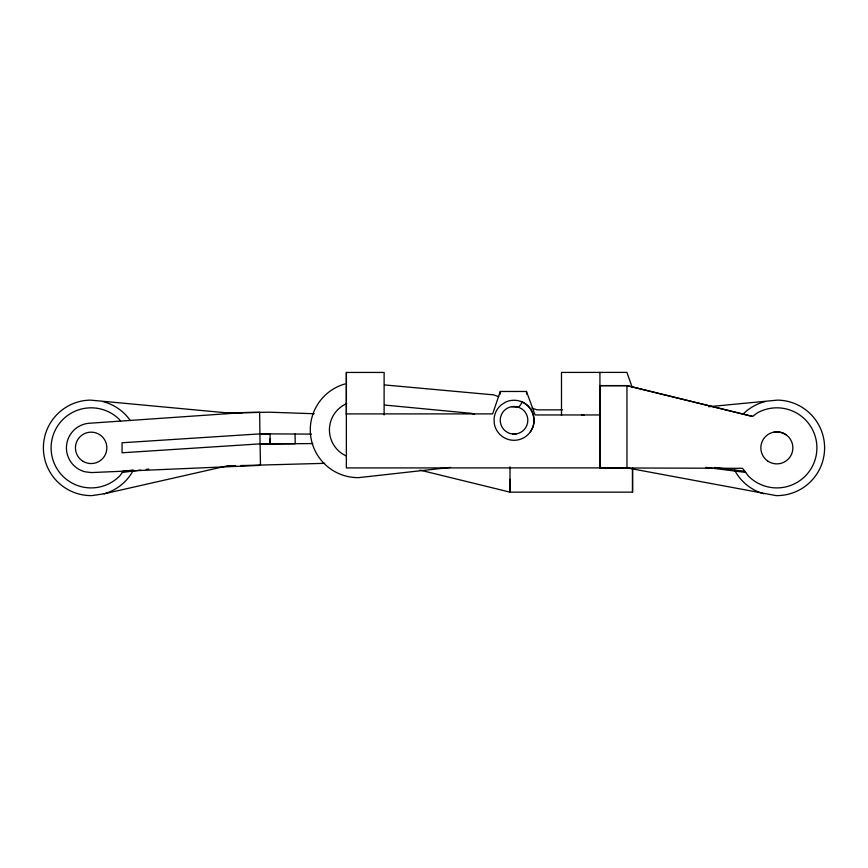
<?xml version="1.0" encoding="UTF-8"?>
<svg xmlns="http://www.w3.org/2000/svg" width="868" height="868" viewBox="0 0 868 868"><rect width="100%" height="100%" fill="white"/><g stroke="black" fill="none" stroke-linecap="round" stroke-linejoin="round"><path stroke-width="1.3" d="M270.089 433.87L260.053 433.826L270.078 433.848L270.078 443.895L260.053 443.917L259.641 412.354L242.671 412.647L90.76 423.161A24.705 24.705 0 0 0 85.118 471.823L91.531 472.561L260.476 465.346L260.075 443.874L270.089 443.874L270.078 438.872M346.365 414.969L346.386 372.448L384.123 372.437L384.112 414.958L384.09 413.906M510.015 479.234L510.015 492.145L632.544 492.145L632.544 468.145M599.951 467.928L600.016 385.62L626.956 385.631L752.589 416.445L756.831 413.19A40.047 40.047 0 0 1 809.66 424.897A40.047 40.047 0 0 1 802.596 478.539A40.047 40.047 0 0 1 748.541 476.185L742.498 468.308L599.951 467.906L600.016 385.62M599.94 414.947L535.1 414.958L526.464 391.468L500.293 391.479L492.633 413.895L346.365 413.906M530.435 431.754L532.854 427.121A20.018 20.018 0 0 0 505.567 402.134L501.161 404.944A20.018 20.018 0 0 0 494.087 418.539L494.315 423.758A20.018 20.018 0 0 0 530.435 431.754C537.889 421.501 532.887 405.573 520.876 401.461M522.319 402.209L518.749 407.309A13.79 13.79 0 0 0 500.293 421.479A13.79 13.79 0 0 0 520.93 432.221A13.79 13.79 0 0 0 521.95 408.98L518.749 407.309L511.632 406.691M123.343 471.107L119.892 475.74A40.047 40.047 0 0 1 63.277 476.619A40.047 40.047 0 0 1 62.398 419.993A40.047 40.047 0 0 1 119.014 419.114L120.587 421.099M314.238 413.743L269.655 412.202L226.787 412.853L90.413 400.115A47.751 47.751 0 0 0 43.4 448.593A47.751 47.751 0 0 0 91.878 495.606L104.203 493.794L227.6 465.801L235.521 465.671L227.6 465.801M140.811 470.098L122.301 472.431M146.117 469.414L148.775 469.078M122.941 471.324L133.292 470.011L132.858 471.107A47.751 47.751 0 0 1 104.203 493.794M708.603 406.712L777.587 400.115A47.751 47.751 0 0 1 824.6 448.593A47.751 47.751 0 0 1 776.122 495.606L626.967 467.885L346.365 467.928L346.375 372.426M450.546 467.396L358.734 477.628A47.751 47.751 0 0 1 344.943 383.96M260.075 433.87L122.052 442.767L122.052 452.781L260.075 443.874M512.836 434.022L516.427 433.859M774.072 432.09L778.249 431.906L782.328 432.817L786.039 434.738M324.621 463.328L240.989 465.595M226.787 412.853L242.671 412.647M240.805 465.584L243.463 465.584M269.471 443.939L295.174 443.732L295.109 433.989M260.053 443.917L312.795 443.581M600.114 385.631L626.956 385.62L752.589 416.445M562.594 409.859L537.032 409.859L531.932 408.101M260.053 433.826L311.428 434.108M384.481 384.925L493.653 394.875L498.753 396.643M384.578 405.041L468.08 413.038A15.168 15.168 0 0 1 474.514 414.361M745.699 472.431L705.966 467.396M714.592 467.461L745.059 471.324M419.928 470.098L510.015 492.145L510.015 466.821M626.967 467.885L626.956 385.631M734.708 470.011L735.142 471.107A47.751 47.751 0 0 0 763.797 493.794M632.273 387.573L626.913 372.394L561.487 372.415L561.498 415.457M526.464 391.468L526.572 394.083M632.533 468.091L632.544 492.145M599.929 372.405L599.951 436.984M500.293 391.479L500.293 394.115M346.321 455.971A28.579 28.579 0 0 1 346.668 403.653M743.605 413.591A47.751 47.751 0 0 1 765.207 401.559M581.527 415.327A5.002 5.002 0 0 1 584.121 415.327M102.793 401.559A47.751 47.751 0 0 1 130.091 420.231M767.67 460.984A16.015 16.015 0 0 0 792.81 449.255A16.015 16.015 0 0 0 770.079 433.349A16.015 16.015 0 0 0 767.67 460.984M83.295 461.461A15.7 15.7 0 0 0 106.851 447.866A15.7 15.7 0 0 0 83.295 434.26A15.7 15.7 0 0 0 83.295 461.461"/></g></svg>
